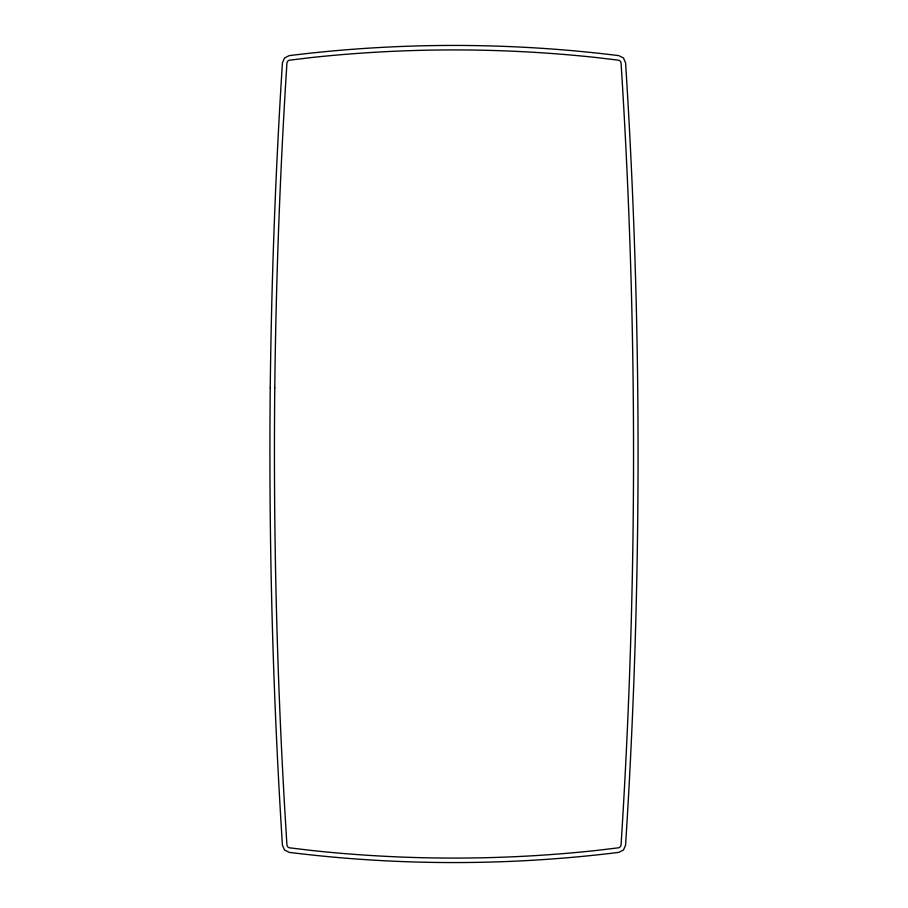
<?xml version="1.0" encoding="UTF-8"?>
<svg xmlns="http://www.w3.org/2000/svg" width="908" height="908" viewBox="0 0 908 908"><rect width="100%" height="100%" fill="white"/><g stroke="black" fill="none" stroke-linecap="round" stroke-linejoin="round"><path stroke-width="1.36" d="M270.243 387.682C268.689 540.26 272.684 692.895 282.422 845.166L284.522 850.001L289.221 852.374C398.51 865.96 509.49 865.96 618.779 852.374L623.478 850.001L625.578 845.166C642.228 584.741 642.228 323.259 625.578 62.834L623.478 57.998L618.779 55.626C509.49 42.04 398.51 42.04 289.221 55.626L284.522 57.998L282.422 62.834C275.51 170.988 271.515 279.324 270.243 387.682M274.772 387.739C273.217 540.158 277.201 692.634 286.928 844.758L286.985 845.246A3.223 3.223 0 0 0 289.402 847.811L311.705 850.478A1335.259 1335.259 0 0 0 596.295 850.478L618.586 847.811A3.246 3.246 0 0 0 621.015 845.246L621.072 844.758C637.7 584.604 637.7 323.396 621.072 63.242L621.015 62.754A3.223 3.223 0 0 0 618.598 60.189L596.295 57.522A1335.259 1335.259 0 0 0 311.705 57.522L289.402 60.189A3.223 3.223 0 0 0 286.985 62.754L286.928 63.242C280.016 171.272 276.032 279.482 274.772 387.739"/></g></svg>
